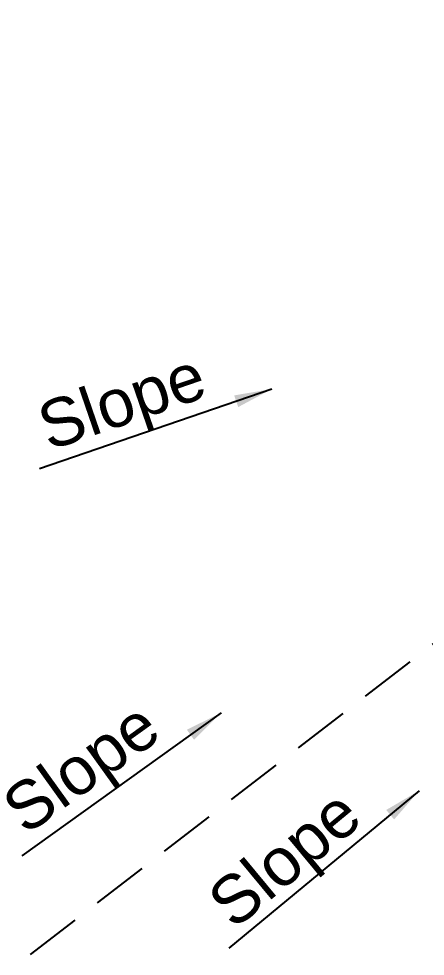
# Model space of a CAD drawing. Extents: x 7897917 to 8423973, y -6487334 to -6173396.
# Drawn here: x 8224926 to 8228167, y -6365058 to -6357577 of the extents above; entities that cross this region are included whole.
import ezdxf

# ---------------------------------------------------------------- set-up
doc = ezdxf.new("R2010")
doc.units = 0
doc.header["$LTSCALE"] = 600
doc.header["$MEASUREMENT"] = 0
doc.linetypes.add('HIDDEN', pattern=[0.375, 0.25, -0.125])
doc.layers.add('A-text', color=7, linetype='CONTINUOUS')
doc.layers.add('Valley', color=7, linetype='CONTINUOUS')
doc.styles.add('ARIAL', font='arial.ttf')
doc.styles.add('ROMANS', font='romans.shx')
doc.dimstyles.new('MM', dxfattribs={"dimscale": 0, "dimtxt": 200, "dimasz": 150, "dimexe": 40, "dimexo": 50, "dimgap": 50, "dimtad": 1, "dimdec": 0, "dimzin": 0, "dimdsep": 46, "dimtxsty": 'ROMANS', "dimblk": 'OBLIQUE', "dimcen": 0.09, "dimdle": 40, "dimclrd": 5, "dimclre": 5, "dimclrt": 6, "dimadec": 0, "dimazin": 0, "dimtfac": 1, "dimtdec": 0, "dimtofl": 0, "dimtmove": 0, "dimatfit": 3, "dimfxl": 1, "dimfrac": 2, "dimtolj": 1, "dimtzin": 0, "dimarcsym": 0})

msp = doc.modelspace()

# ---------------------------------------------------------------- linework, layer by layer
at = {"layer": 'Valley', "linetype": 'HIDDEN', "ltscale": 3, "elevation": 2.894}
msp.add_lwpolyline([(8219722.16, -6344186.596), (8234991.708, -6357346.759), (8224902.16, -6365131.706)], dxfattribs=at)

# ---------------------------------------------------------------- texts
at = {"layer": 'A-text', "color": 0, "lineweight": 15, "style": 'ARIAL'}
for rotation, p in [(18.9672147, (8225165.632, -6361025.694, 2.894)), (35.6498845, (8224979.678, -6364097.999, 2.894)), (39.6566178, (8226640.879, -6364852.85, 2.894))]:
    msp.add_text('Slope', height=380.16, rotation=rotation, dxfattribs=at).set_placement(p)

# ---------------------------------------------------------------- leaders
at = {"layer": 'A-text', "color": 0, "lineweight": 15}
for points in [[(8226943.51, -6360531.471, 2.894), (8225091.747, -6361167.899, 2.894)], [(8226539.052, -6363115.489, 2.894), (8224949.726, -6364255.429, 2.894)], [(8228118.74, -6363736.931, 2.894), (8226602.229, -6364994.024, 2.894)]]:
    msp.add_leader(points, dimstyle='MM', override={"dimscale": 1, "dimasz": 300, "dimtad": 0}, dxfattribs=at)

doc.saveas('drawing.dxf')
